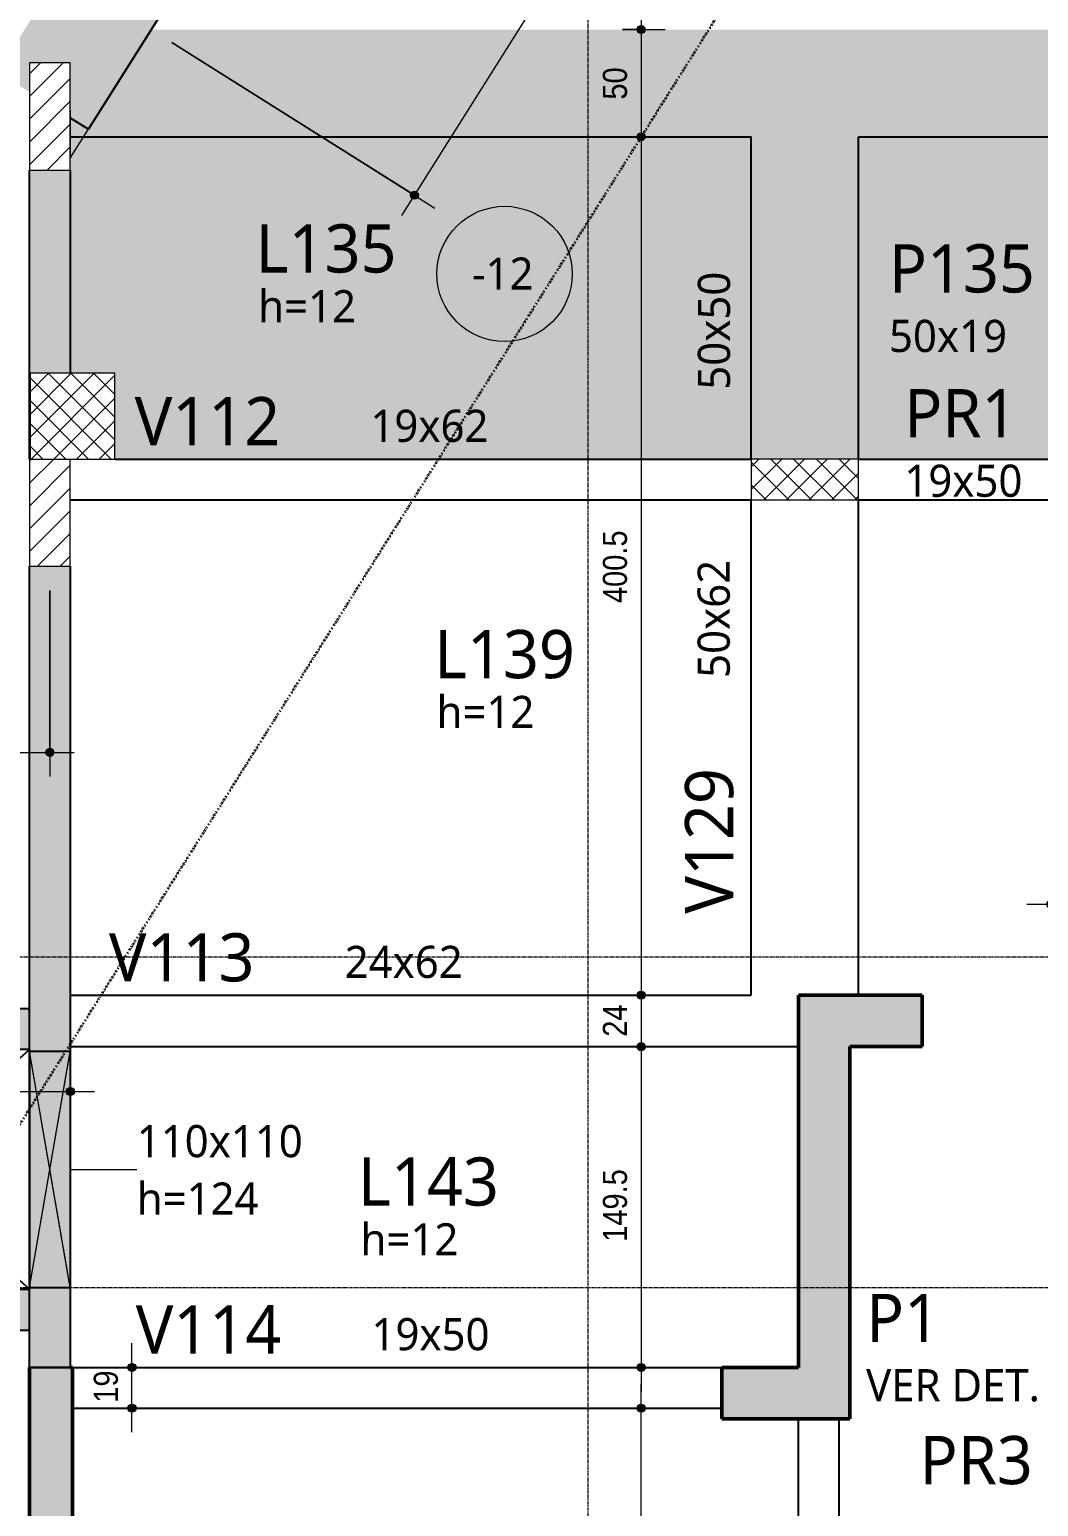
# Model space of a CAD drawing. Extents: x -2131 to 52870, y -3196 to 88043.
# Drawn here: x 42481 to 42952, y 469 to 1157 of the extents above; entities that cross this region are included whole.
import ezdxf

# ---------------------------------------------------------------- set-up
doc = ezdxf.new("R2010")
doc.units = 0
for name, pattern in [('Centro de 6 mm', [1.32, 0.6, -0.24, 0.24, -0.24]), ('Dash dot', [1.5875, 0.635, -0.47625, 0, -0.47625]), ('Traço', [0.635, 0.3175, -0.3175])]:
    doc.linetypes.add(name, pattern=pattern)
for name, color, linetype, lineweight in [('A-ANNO-DIMS', 7, 'Continuous', 9), ('A-ANNO-DIMS-75', 7, 'Continuous', 9), ('A-DETL-GENF', 7, 'Continuous', 18), ('A-DETL-THIN', 7, 'Continuous', 25), ('A-FLOR', 7, 'Continuous', 25), ('A-FLOR-IDEN', 7, 'Continuous', 9), ('A-GENM', 7, 'Continuous', 25), ('A-GENM-HDLN', 7, 'Traço', 18), ('A-GENM-IDEN', 7, 'Continuous', 9), ('G-ANNO-SYMB', 7, 'Continuous', 9), ('S-BEAM', 7, 'Continuous', 25), ('S-BEAM-HDLN', 7, 'Traço', 25), ('S-BEAM-IDEN', 7, 'Continuous', 9), ('S-COLS', 7, 'Continuous', 25), ('S-COLS-IDEN', 7, 'Continuous', 9), ('S-GRID', 7, 'Continuous', 9)]:
    doc.layers.add(name, color=color, linetype=linetype, lineweight=lineweight)
doc.layers.add('A-DETL', color=7, linetype='Continuous', lineweight=18, true_color=0x00a600)
doc.styles.add('Fira Sans_3', font='', dxfattribs={"width": 0.9, "height": 11.25})
doc.styles.add('Gadugi', font='gadugi.ttf', dxfattribs={"height": 15})
doc.styles.add('Gadugi_6', font='gadugi.ttf', dxfattribs={"height": 22.5})
doc.styles.add('Gadugi_7', font='gadugi.ttf', dxfattribs={"height": 0.2})
doc.styles.get('Fira Sans_3').set_extended_font_data('Fira Sans')
doc.dimstyles.new('PED_1_5mm_ESQ_3', dxfattribs={"dimscale": 30.48, "dimtxt": 15.344768, "dimasz": 0.492126, "dimexe": 0.369094, "dimexo": 0.369094, "dimgap": 0.073819, "dimtad": 1, "dimdec": 1, "dimrnd": 0.5, "dimdsep": 46, "dimtxsty": 'Fira Sans_3', "dimblk1": 'DOTSMALL', "dimblk2": 'DOTSMALL', "dimsah": 1, "dimcen": 0.09, "dimdle": 0.369094, "dimazin": 0, "dimtfac": 1, "dimtdec": 4, "dimtix": 1, "dimtmove": 0, "dimatfit": 3, "dimfxl": 1, "dimtvp": 1, "dimtolj": 1, "dimtzin": 0, "dimarcsym": 2})
doc.dimstyles.new('PED_1_5mm_ESQ_6', dxfattribs={"dimscale": 30.48, "dimtxt": 15.344768, "dimasz": 0.492126, "dimexe": 0.369094, "dimexo": 0.369094, "dimgap": 0.073819, "dimtad": 1, "dimdec": 1, "dimrnd": 0.5, "dimdsep": 46, "dimtxsty": 'Fira Sans_3', "dimblk1": 'DOTSMALL', "dimblk2": 'DOTSMALL', "dimsah": 1, "dimcen": 0.09, "dimdle": 0.369094, "dimazin": 0, "dimtfac": 1, "dimtdec": 4, "dimtix": 1, "dimtmove": 2, "dimatfit": 3, "dimfxl": 1, "dimtvp": 1, "dimtolj": 1, "dimtzin": 0, "dimarcsym": 2})
doc.dimstyles.new('PED_1_5mm_ESQ_7', dxfattribs={"dimscale": 30.48, "dimtxt": 15.344768, "dimasz": 0.492126, "dimexe": 0.369094, "dimexo": 0.369094, "dimgap": 0.073819, "dimtad": 1, "dimdec": 1, "dimrnd": 0.5, "dimdsep": 46, "dimtxsty": 'Fira Sans_3', "dimblk1": 'DOTSMALL', "dimblk2": 'DOTSMALL', "dimsah": 1, "dimcen": 0.09, "dimdle": 0.369094, "dimazin": 0, "dimtfac": 1, "dimtdec": 4, "dimtix": 1, "dimtmove": 0, "dimatfit": 3, "dimfxl": 1, "dimtvp": 1, "dimtolj": 1, "dimtzin": 0, "dimarcsym": 2})
pattern_1 = [(45, (44240.043, 0), (-5.3033, 5.3033), []), (135, (44240.043, 0), (-5.3033, -5.3033), [])]
pattern_2 = [(45, (44240.043, 0), (-5.3033, 5.3033), [])]

# ---------------------------------------------------------------- blocks, each defined once
blk = doc.blocks.new('PED_FURO_RETANGULAR_R04_2020 - 110x110x124-3828964-PL C 001 - FORMA DO TÉRREO')
at = {"layer": 'A-GENM-HDLN'}
for p, q in [((-55, -9.5), (-55, 9.5)), ((-54.97, 9.5), (54.97, -9.5)), ((-54.97, -9.5), (54.97, 9.5)), ((55, 9.5), (55, -9.5))]:
    blk.add_line(p, q, dxfattribs=at)
blk = doc.blocks.new('PED_TAG_PILAR_R04 - PILAR VER DET_-2523782-PL C 001 - FORMA DO TÉRREO')
at = {"layer": 'S-COLS-IDEN', "insert": (0.1149, -0.6328), "char_height": 0.2, "width": 1.370886, "attachment_point": 1, "style": 'Gadugi_7'}
blk.add_mtext('VER DET.', dxfattribs=at)
blk = doc.blocks.new('PED_TAG_LAJE_R03 - TÍTULO_ESPESSURA_REBAIXO _LADO_-2582900-PL C 001 - FORMA DO TÉRREO')
at = {"layer": 'A-FLOR-IDEN'}
blk.add_circle((1.0729, 0), 0.4205, dxfattribs=at)
blk = doc.blocks.new('DIMBLOCK176-PL C 001 - FORMA DO TÉRREO')
at = {"layer": 'A-ANNO-DIMS-75', "transparency": 16777216}
h = blk.add_hatch(color=256, dxfattribs=at)
edge = h.paths.add_edge_path(flags=0)
edge.add_arc((42528.93, 533.55), 1.88, 0, 360)
h = blk.add_hatch(color=256, dxfattribs=at)
edge = h.paths.add_edge_path(flags=0)
edge.add_arc((42528.93, 514.55), 1.88, 0, 360)
for p, q in [((42528.93, 503.3), (42528.93, 544.8)), ((42537.53, 533.55), (42517.68, 533.55)), ((42528.93, 533.55), (42537.53, 533.55)), ((42537.53, 514.55), (42517.68, 514.55)), ((42528.93, 514.55), (42537.53, 514.55))]:
    blk.add_line(p, q, dxfattribs=at)
for centre in [(42528.93, 533.55), (42528.93, 514.55)]:
    blk.add_circle(centre, 1.88, dxfattribs=at)
at = {"layer": 'A-ANNO-DIMS-75', "color": 0, "transparency": 16777216, "insert": (42511.11, 517.07), "char_height": 11.25, "width": 16.7612, "attachment_point": 1, "rotation": 90, "line_spacing_factor": 1.049215, "style": 'Fira Sans_3'}
blk.add_mtext('19', dxfattribs=at)
blk = doc.blocks.new('_DotSmall')
at = {"color": 0, "linetype": 'ByBlock', "const_width": 0.5}
blk.add_lwpolyline([(-0.0625, 0, 1), (0.0625, 0, 1)], format="xyb", close=True, dxfattribs=at)
blk = doc.blocks.new('DIMBLOCK339-PL C 001 - FORMA DO TÉRREO')
at = {"layer": 'A-ANNO-DIMS-75', "transparency": 16777216}
h = blk.add_hatch(color=256, dxfattribs=at)
edge = h.paths.add_edge_path(flags=0)
edge.add_arc((43055.57, 1707.62), 1.87, 0, 360)
h = blk.add_hatch(color=256, dxfattribs=at)
edge = h.paths.add_edge_path(flags=0)
edge.add_arc((42660.65, 1080.14), 1.87, 0, 360)
for p, q in [((42942.37, 1778.86), (43065.09, 1701.62)), ((43055.57, 1707.62), (42942.37, 1778.86)), ((43055.57, 1707.62), (42654.66, 1070.62)), ((42547.45, 1151.39), (42670.18, 1074.15)), ((42660.65, 1080.14), (42547.45, 1151.39))]:
    blk.add_line(p, q, dxfattribs=at)
for centre in [(43055.57, 1707.62), (42660.65, 1080.14)]:
    blk.add_circle(centre, 1.87, dxfattribs=at)
at = {"layer": 'A-ANNO-DIMS-75', "color": 0, "transparency": 16777216, "insert": (42834.69, 1390.14), "char_height": 11.25, "width": 37.5357, "attachment_point": 1, "rotation": 57.81471, "line_spacing_factor": 1.049215, "style": 'Fira Sans_3'}
blk.add_mtext('741.5', dxfattribs=at)
blk = doc.blocks.new('DIMBLOCK387-PL C 001 - FORMA DO TÉRREO')
at = {"layer": 'A-ANNO-DIMS-75', "transparency": 16777216}
h = blk.add_hatch(color=256, dxfattribs=at)
edge = h.paths.add_edge_path(flags=0)
edge.add_arc((42957.43, 749.52), 1.88, 0, 360)
h = blk.add_hatch(color=256, dxfattribs=at)
edge = h.paths.add_edge_path(flags=0)
edge.add_arc((42976.43, 749.52), 1.88, 0, 360)
for p, q in [((42957.43, 740.92), (42957.43, 760.77)), ((42976.43, 740.92), (42976.43, 760.77)), ((42946.18, 749.52), (42976.43, 749.52)), ((42957.43, 749.52), (42957.43, 740.92)), ((42976.43, 749.52), (42976.43, 740.92))]:
    blk.add_line(p, q, dxfattribs=at)
for centre in [(42957.43, 749.52), (42976.43, 749.52)]:
    blk.add_circle(centre, 1.88, dxfattribs=at)
at = {"layer": 'A-ANNO-DIMS-75', "color": 0, "transparency": 16777216, "insert": (42959.94, 767.35), "char_height": 11.25, "width": 16.7612, "attachment_point": 1, "line_spacing_factor": 1.049215, "style": 'Fira Sans_3'}
blk.add_mtext('19', dxfattribs=at)
blk = doc.blocks.new('DIMBLOCK390-PL C 001 - FORMA DO TÉRREO')
at = {"layer": 'A-ANNO-DIMS-75', "transparency": 16777216}
h = blk.add_hatch(color=256, dxfattribs=at)
edge = h.paths.add_edge_path(flags=0)
edge.add_arc((42766.33, 1157.38), 1.88, 0, 360)
h = blk.add_hatch(color=256, dxfattribs=at)
edge = h.paths.add_edge_path(flags=0)
edge.add_arc((42766.33, 1107.38), 1.88, 0, 360)
for p, q in [((42766.33, 1168.63), (42766.33, 1107.38)), ((42757.73, 1157.38), (42777.58, 1157.38)), ((42766.33, 1157.38), (42757.73, 1157.38)), ((42757.73, 1107.38), (42777.58, 1107.38)), ((42766.33, 1107.38), (42757.73, 1107.38))]:
    blk.add_line(p, q, dxfattribs=at)
for centre in [(42766.33, 1157.38), (42766.33, 1107.38)]:
    blk.add_circle(centre, 1.88, dxfattribs=at)
at = {"layer": 'A-ANNO-DIMS-75', "color": 0, "transparency": 16777216, "insert": (42748.5, 1124.71), "char_height": 11.25, "width": 18.4137, "attachment_point": 1, "rotation": 90, "line_spacing_factor": 1.049215, "style": 'Fira Sans_3'}
blk.add_mtext('50', dxfattribs=at)
blk = doc.blocks.new('DIMBLOCK391-PL C 001 - FORMA DO TÉRREO')
at = {"layer": 'A-ANNO-DIMS-75', "transparency": 16777216}
h = blk.add_hatch(color=256, dxfattribs=at)
edge = h.paths.add_edge_path(flags=0)
edge.add_arc((42766.33, 1107.38), 1.88, 0, 360)
h = blk.add_hatch(color=256, dxfattribs=at)
edge = h.paths.add_edge_path(flags=0)
edge.add_arc((42766.33, 707.12), 1.88, 0, 360)
for p, q in [((42757.73, 1107.38), (42777.58, 1107.38)), ((42766.33, 1107.38), (42757.73, 1107.38)), ((42766.33, 1107.38), (42766.33, 707.12)), ((42757.73, 707.12), (42777.58, 707.12)), ((42766.33, 707.12), (42757.73, 707.12))]:
    blk.add_line(p, q, dxfattribs=at)
for centre in [(42766.33, 1107.38), (42766.33, 707.12)]:
    blk.add_circle(centre, 1.88, dxfattribs=at)
at = {"layer": 'A-ANNO-DIMS-75', "color": 0, "transparency": 16777216, "insert": (42748.5, 889.94), "char_height": 11.25, "width": 41.5489, "attachment_point": 1, "rotation": 90, "line_spacing_factor": 1.049215, "style": 'Fira Sans_3'}
blk.add_mtext('400.5', dxfattribs=at)
blk = doc.blocks.new('DIMBLOCK392-PL C 001 - FORMA DO TÉRREO')
at = {"layer": 'A-ANNO-DIMS-75', "transparency": 16777216}
h = blk.add_hatch(color=256, dxfattribs=at)
edge = h.paths.add_edge_path(flags=0)
edge.add_arc((42766.33, 707.12), 1.88, 0, 360)
h = blk.add_hatch(color=256, dxfattribs=at)
edge = h.paths.add_edge_path(flags=0)
edge.add_arc((42766.33, 683.12), 1.88, 0, 360)
for p, q in [((42757.73, 707.12), (42777.58, 707.12)), ((42766.33, 707.12), (42757.73, 707.12)), ((42766.33, 707.12), (42766.33, 683.12)), ((42757.73, 683.12), (42777.58, 683.12)), ((42766.33, 683.12), (42757.73, 683.12))]:
    blk.add_line(p, q, dxfattribs=at)
for centre in [(42766.33, 707.12), (42766.33, 683.12)]:
    blk.add_circle(centre, 1.88, dxfattribs=at)
at = {"layer": 'A-ANNO-DIMS-75', "color": 0, "transparency": 16777216, "insert": (42748.5, 687.74), "char_height": 11.25, "width": 17.7055, "attachment_point": 1, "rotation": 90, "line_spacing_factor": 1.049215, "style": 'Fira Sans_3'}
blk.add_mtext('24', dxfattribs=at)
blk = doc.blocks.new('DIMBLOCK393-PL C 001 - FORMA DO TÉRREO')
at = {"layer": 'A-ANNO-DIMS-75', "transparency": 16777216}
h = blk.add_hatch(color=256, dxfattribs=at)
edge = h.paths.add_edge_path(flags=0)
edge.add_arc((42766.33, 683.12), 1.88, 0, 360)
h = blk.add_hatch(color=256, dxfattribs=at)
edge = h.paths.add_edge_path(flags=0)
edge.add_arc((42766.33, 533.55), 1.88, 0, 360)
for p, q in [((42757.73, 683.12), (42777.58, 683.12)), ((42766.33, 683.12), (42757.73, 683.12)), ((42766.33, 683.12), (42766.33, 522.3)), ((42757.73, 533.55), (42777.58, 533.55)), ((42766.33, 533.55), (42757.73, 533.55))]:
    blk.add_line(p, q, dxfattribs=at)
for centre in [(42766.33, 683.12), (42766.33, 533.55)]:
    blk.add_circle(centre, 1.88, dxfattribs=at)
at = {"layer": 'A-ANNO-DIMS-75', "color": 0, "transparency": 16777216, "insert": (42748.5, 592.1), "char_height": 11.25, "width": 38.9521, "attachment_point": 1, "rotation": 90, "line_spacing_factor": 1.049215, "style": 'Fira Sans_3'}
blk.add_mtext('149.5', dxfattribs=at)
blk = doc.blocks.new('DIMBLOCK423-PL C 001 - FORMA DO TÉRREO')
at = {"layer": 'A-ANNO-DIMS-75', "transparency": 16777216}
h = blk.add_hatch(color=256, dxfattribs=at)
edge = h.paths.add_edge_path(flags=0)
edge.add_arc((42766.33, 514.55), 1.88, 0, 360)
h = blk.add_hatch(color=256, dxfattribs=at)
edge = h.paths.add_edge_path(flags=0)
edge.add_arc((42766.33, -116.45), 1.88, 0, 360)
for p, q in [((42766.33, -116.45), (42766.33, 525.8)), ((42774.93, 514.55), (42755.08, 514.55)), ((42766.33, 514.55), (42774.93, 514.55)), ((42774.93, -116.45), (42755.08, -116.45)), ((42766.33, -116.45), (42774.93, -116.45))]:
    blk.add_line(p, q, dxfattribs=at)
for centre in [(42766.33, 514.55), (42766.33, -116.45)]:
    blk.add_circle(centre, 1.88, dxfattribs=at)
at = {"layer": 'A-ANNO-DIMS-75', "color": 0, "transparency": 16777216, "insert": (42748.5, 188.43), "char_height": 11.25, "width": 25.4959, "attachment_point": 1, "rotation": 90, "line_spacing_factor": 1.049215, "style": 'Fira Sans_3'}
blk.add_mtext('631', dxfattribs=at)
blk = doc.blocks.new('DIMBLOCK557-PL C 001 - FORMA DO TÉRREO')
at = {"layer": 'A-ANNO-DIMS-75', "transparency": 16777216}
h = blk.add_hatch(color=256, dxfattribs=at)
edge = h.paths.add_edge_path(flags=0)
edge.add_arc((42356.32, 662.21), 1.87, 0, 360)
h = blk.add_hatch(color=256, dxfattribs=at)
edge = h.paths.add_edge_path(flags=0)
edge.add_arc((42500.18, 662.21), 1.88, 0, 360)
for p, q in [((42356.32, 653.62), (42356.32, 673.46)), ((42500.18, 653.62), (42500.18, 673.46)), ((42356.32, 662.21), (42511.43, 662.21)), ((42356.32, 662.21), (42356.32, 653.62)), ((42500.18, 662.21), (42500.18, 653.62))]:
    blk.add_line(p, q, dxfattribs=at)
for centre, radius in [((42356.32, 662.21), 1.87), ((42500.18, 662.21), 1.88)]:
    blk.add_circle(centre, radius, dxfattribs=at)
at = {"layer": 'A-ANNO-DIMS-75', "color": 0, "transparency": 16777216, "insert": (42417.43, 680.04), "char_height": 11.25, "width": 25.9681, "attachment_point": 1, "rotation": 0, "line_spacing_factor": 1.049215, "style": 'Fira Sans_3'}
blk.add_mtext('144', dxfattribs=at)
blk = doc.blocks.new('DIMBLOCK579-PL C 001 - FORMA DO TÉRREO')
at = {"layer": 'A-ANNO-DIMS-75', "transparency": 16777216}
h = blk.add_hatch(color=256, dxfattribs=at)
edge = h.paths.add_edge_path(flags=0)
edge.add_arc((42268.24, 820.35), 1.88, 0, 360)
h = blk.add_hatch(color=256, dxfattribs=at)
edge = h.paths.add_edge_path(flags=0)
edge.add_arc((42490.68, 820.35), 1.88, 0, 360)
for p, q in [((42490.68, 895.87), (42490.68, 809.1)), ((42490.68, 820.35), (42490.68, 895.87)), ((42268.24, 893.91), (42268.24, 809.1)), ((42268.24, 820.35), (42268.24, 893.91)), ((42256.99, 820.35), (42501.93, 820.35))]:
    blk.add_line(p, q, dxfattribs=at)
for centre in [(42268.24, 820.35), (42490.68, 820.35)]:
    blk.add_circle(centre, 1.88, dxfattribs=at)
at = {"layer": 'A-ANNO-DIMS-75', "color": 0, "transparency": 16777216, "insert": (42296.32, 838.18), "char_height": 11.25, "width": 38.48, "attachment_point": 1, "line_spacing_factor": 1.049215, "style": 'Fira Sans_3'}
blk.add_mtext('222.5', dxfattribs=at)

msp = doc.modelspace()

# ---------------------------------------------------------------- hatches: boundary and pattern name
at = {"layer": 'A-DETL-GENF', "true_color": 0x808080}
h = msp.add_hatch(dxfattribs=at)
h.set_pattern_fill('FP_5', color=8, style=0, pattern_type=2)
h.set_pattern_definition(pattern_2)
h.paths.add_polyline_path([(42496.704, 1091.884), (42500.178, 1091.884), (42500.177, 1141.884), (42481.178, 1141.884), (42481.178, 1091.884)], flags=0)
at = {"layer": 'A-DETL-GENF', "true_color": 0xd9d9d9}
msp.add_hatch(color=254, dxfattribs=at).paths.add_polyline_path([(42500.177, 1097.403), (42500.178, 1097.404), (42500.177, 1107.384)], flags=0)
at = {"layer": 'A-DETL-GENF', "true_color": 0x0000ff}
h = msp.add_hatch(dxfattribs=at)
h.set_pattern_fill('FP_9', color=5, style=0, pattern_type=2)
h.set_pattern_definition(pattern_1)
h.paths.add_polyline_path([(42481.427, 957.119), (42520.927, 957.119), (42520.927, 997.119), (42481.427, 997.119), (42481.427, 958.885)], flags=0)
at = {"layer": 'A-DETL-GENF', "true_color": 0x808080}
h = msp.add_hatch(dxfattribs=at)
h.set_pattern_fill('FP_5', color=8, style=0, pattern_type=2)
h.set_pattern_definition(pattern_2)
h.paths.add_polyline_path([(42500.178, 907.119), (42500.178, 907.119), (42500.177, 938.119)], flags=0)
h.paths.add_polyline_path([(42500.178, 907.119), (42500.177, 957.119), (42481.178, 957.119), (42481.178, 907.119)], flags=0)
at = {"layer": 'A-DETL-GENF', "true_color": 0x0000ff}
h = msp.add_hatch(dxfattribs=at)
h.set_pattern_fill('FP_9', color=5, style=0, pattern_type=2)
h.set_pattern_definition(pattern_1)
h.paths.add_polyline_path([(42817.678, 938.119), (42867.678, 938.119), (42867.678, 957.119), (42817.678, 957.119)], flags=0)
at = {"layer": 'A-FLOR', "true_color": 0xd9d9d9}
for points in [[(42520.927, 957.119), (42817.678, 957.119), (42817.678, 1107.384), (42500.178, 1107.384), (42500.178, 997.119), (42520.927, 997.119)], [(43491.15, 957.119), (43630.944, 957.119), (43630.944, 1107.384), (42867.678, 1107.384), (42867.678, 957.119), (42957.428, 957.119), (42957.428, 988.119), (43382.678, 988.119), (43382.678, 957.119), (43387.678, 957.119)]]:
    msp.add_hatch(color=254, dxfattribs=at).paths.add_polyline_path(points, flags=0)
at = {"layer": 'S-BEAM', "true_color": 0xd9d9d9}
for points in [[(42508.688, 1110.924), (42932.799, 1784.885), (42911.687, 1798.173), (42911.64, 1798.098), (42890.478, 1811.412), (42466.371, 1137.557), (42481.177, 1128.239), (42481.178, 1141.884), (42500.178, 1141.881), (42500.178, 1116.28), (42504.731, 1113.415)], [(42817.678, 957.119), (42867.678, 957.119), (42867.678, 1107.384), (42817.678, 1107.384), (42817.678, 988.119)]]:
    msp.add_hatch(color=254, dxfattribs=at).paths.add_polyline_path(points, flags=0)
h = msp.add_hatch(color=254, dxfattribs=at)
h.paths.add_polyline_path([(43929.954, 1107.384), (43969.678, 1107.384), (43969.678, 1157.384), (42537.928, 1157.384), (42508.688, 1110.924), (42500.178, 1116.28), (42500.178, 1107.384), (43789.479, 1107.384)], flags=0)
h.paths.add_polyline_path([(43026.002, 1108.278), (42983.685, 1134.947), (42993.806, 1150.991), (43036.106, 1124.333), (43026.008, 1108.289)], flags=0)
h.paths.add_polyline_path([(43680.944, 1122.884), (43630.944, 1122.884), (43630.944, 1141.884), (43680.944, 1141.884)], flags=0)
at = {"layer": 'S-BEAM', "true_color": 0xff00ff}
h = msp.add_hatch(color=6, dxfattribs=at)
h.paths.add_polyline_path([(42481.183, 533.551), (42500.178, 533.551), (42500.178, 907.119), (42481.178, 907.119), (42481.178, 533.551)], flags=0)
h.paths.add_polyline_path([(42481.178, 957.119), (42481.427, 957.119), (42481.427, 997.119), (42500.178, 997.119), (42500.177, 1091.884), (42481.178, 1091.884), (42481.178, 1062.371)], flags=0)
for points in [[(42481.178, 681.73), (42481.178, 700.73), (42337.323, 700.73), (42337.323, 681.73), (42356.323, 681.73)], [(42481.178, 550.992), (42481.178, 569.992), (42356.323, 569.992), (42356.323, 550.992)]]:
    msp.add_hatch(color=6, dxfattribs=at).paths.add_polyline_path(points, flags=0)
at = {"layer": 'S-COLS', "true_color": 0x808080}
for points in [[(42481.177, 907.119), (42481.178, 907.119), (42481.177, 925.663)], [(42863.678, 509.619), (42863.678, 683.119), (42897.428, 683.124), (42897.428, 707.119), (42839.678, 707.119), (42839.678, 533.551), (42803.928, 533.551), (42803.928, 509.619), (42858.678, 509.619)], [(42501.183, -28.981), (42501.183, 533.551), (42481.183, 533.551), (42481.183, -23.981), (42486.183, -26.481), (42481.183, -28.981), (42486.183, -28.981)]]:
    msp.add_hatch(color=8, dxfattribs=at).paths.add_polyline_path(points, flags=0)

# ---------------------------------------------------------------- linework, layer by layer
at = {"layer": 'A-DETL', "color": 7}
for p, q in [((42500.178, 1141.884), (42481.178, 1141.884)), ((42481.178, 1141.884), (42481.178, 1091.884)), ((42500.178, 1091.884), (42500.178, 1141.884)), ((42500.177, 1119.582), (42500.177, 1097.403)), ((42500.177, 1097.403), (42514.137, 1119.582)), ((42481.178, 1091.884), (42500.178, 1091.884)), ((42520.927, 997.119), (42481.427, 997.119)), ((42481.427, 997.119), (42481.427, 957.119)), ((42520.927, 957.119), (42520.927, 997.119)), ((42481.427, 957.119), (42481.178, 957.119)), ((42481.178, 957.119), (42481.178, 907.119)), ((42481.427, 957.119), (42520.927, 957.119)), ((42500.178, 907.119), (42500.178, 957.119)), ((42867.678, 957.119), (42817.678, 957.119)), ((42817.678, 957.119), (42817.678, 938.119)), ((42867.678, 938.119), (42867.678, 957.119)), ((42817.678, 938.119), (42867.678, 938.119)), ((42481.178, 907.119), (42500.178, 907.119)), ((42481.178, 570.861), (42500.178, 680.861)), ((42500.178, 570.861), (42481.178, 680.861))]:
    msp.add_line(p, q, dxfattribs=at)
at = {"layer": 'A-DETL', "color": 7, "lineweight": 9}
for p, q in [((42481.178, 590.861), (42481.178, 660.861)), ((42500.178, 660.861), (42500.178, 590.861)), ((42481.178, 590.861), (42481.178, 299.051))]:
    msp.add_line(p, q, dxfattribs=at)
at = {"layer": 'A-DETL-THIN'}
for p, q in [((42356.323, 681.73), (42481.178, 569.992)), ((42356.323, 569.992), (42481.178, 681.73)), ((42481.178, 681.73), (42481.178, 569.992)), ((42501.183, 514.551), (42501.183, 299.051))]:
    msp.add_line(p, q, dxfattribs=at)
at = {"layer": 'A-GENM-IDEN'}
msp.add_line((42500.178, 625.861), (42531.177, 625.861), dxfattribs=at)
at = {"layer": 'G-ANNO-SYMB', "linetype": 'Centro de 6 mm'}
for p, q in [((42741.708, -947.416), (42741.708, 1219.116)), ((46168.509, 724.8), (42055.753, 724.8)), ((42284.003, 570.866), (43539.354, 570.866))]:
    msp.add_line(p, q, dxfattribs=at)
at = {"layer": 'S-BEAM'}
for p, q in [((42508.688, 1110.924), (42932.844, 1784.857)), ((42500.178, 1116.28), (42508.688, 1110.924)), ((42500.178, 1107.384), (42817.678, 1107.384)), ((42817.678, 957.119), (42817.678, 1107.384)), ((42867.678, 1107.384), (43630.944, 1107.384)), ((42867.678, 957.119), (42867.678, 1107.384)), ((42481.178, 957.119), (42481.178, 1091.884)), ((42500.178, 1091.884), (42500.178, 997.119)), ((42520.927, 957.119), (42817.678, 957.119)), ((42867.678, 957.119), (42957.428, 957.119)), ((42500.178, 938.119), (42817.678, 938.119)), ((42817.678, 707.119), (42817.678, 938.119)), ((42867.678, 707.119), (42867.678, 938.119)), ((42867.678, 938.119), (42957.428, 938.119)), ((42481.178, 533.551), (42481.178, 907.119)), ((42500.178, 907.119), (42500.178, 533.551)), ((42500.178, 707.119), (42817.678, 707.119)), ((42481.178, 700.73), (42337.323, 700.73)), ((42500.178, 683.119), (42839.678, 683.119)), ((42481.178, 681.73), (42356.323, 681.73)), ((42356.323, 569.992), (42481.178, 569.992)), ((42356.323, 550.992), (42481.178, 550.992)), ((42500.178, 533.551), (42481.178, 533.551)), ((42501.183, 533.551), (42803.928, 533.551)), ((42501.183, 514.551), (42803.928, 514.551)), ((42839.678, 132.119), (42839.678, 509.619)), ((42858.678, 132.119), (42858.678, 509.619))]:
    msp.add_line(p, q, dxfattribs=at)
at = {"layer": 'S-BEAM-HDLN', "linetype": 'Continuous'}
for p, q in [((42500.178, 680.861), (42481.178, 680.861)), ((42481.178, 570.861), (42500.178, 570.861))]:
    msp.add_line(p, q, dxfattribs=at)
at = {"layer": 'S-COLS', "lineweight": 50}
for p, q in [((42839.678, 533.551), (42839.678, 707.119)), ((42839.678, 707.119), (42897.428, 707.119)), ((42897.428, 707.119), (42897.428, 683.119)), ((42897.428, 683.119), (42863.678, 683.119)), ((42863.678, 683.119), (42863.678, 509.619)), ((42481.183, -23.981), (42481.183, 533.551)), ((42500.178, 533.551), (42501.183, 533.551)), ((42501.183, 533.551), (42501.183, -28.981)), ((42803.928, 509.619), (42803.928, 533.551)), ((42803.928, 533.551), (42839.678, 533.551)), ((42863.678, 509.619), (42803.928, 509.619))]:
    msp.add_line(p, q, dxfattribs=at)
at = {"layer": 'S-COLS'}
msp.add_line((42481.183, 533.551), (42500.178, 533.551), dxfattribs=at)
at = {"layer": 'S-GRID', "color": 32, "linetype": 'Dash dot', "lineweight": 35, "true_color": 0xe46c0a}
msp.add_line((43811.517, 2767.939), (42064.485, -7.881), dxfattribs=at)

# ---------------------------------------------------------------- block references
at = {"layer": 'A-FLOR-IDEN', "xscale": 74.99999999999996, "yscale": 74.99999999999996, "zscale": 74.99999999999996}
msp.add_blockref('PED_TAG_LAJE_R03 - TÍTULO_ESPESSURA_REBAIXO _LADO_-2582900-PL C 001 - FORMA DO TÉRREO', (42622.213, 1043.424), dxfattribs=at)
at = {"layer": 'A-GENM', "linetype": 'Traço', "lineweight": 18, "rotation": 90}
msp.add_blockref('PED_FURO_RETANGULAR_R04_2020 - 110x110x124-3828964-PL C 001 - FORMA DO TÉRREO', (42490.678, 625.861), dxfattribs=at)
at = {"layer": 'S-COLS-IDEN', "xscale": 74.99999999999996, "yscale": 74.99999999999996, "zscale": 74.99999999999996}
msp.add_blockref('PED_TAG_PILAR_R04 - PILAR VER DET_-2523782-PL C 001 - FORMA DO TÉRREO', (42862.62, 580.209), dxfattribs=at)

# ---------------------------------------------------------------- texts
at = {"layer": 'A-FLOR-IDEN', "attachment_point": 1}
for s, insert, char_height, width, style in [('L135', (42586.646, 1066.574), 22.5, 81.17086, 'Gadugi_6'), ('-12', (42687.507, 1051.077), 15, 37.87973, 'Gadugi'), ('h=12', (42587.818, 1035.86), 15, 59.5253, 'Gadugi'), ('L139', (42669.804, 877.413), 22.5, 81.17086, 'Gadugi_6'), ('h=12', (42670.976, 846.699), 15, 59.5253, 'Gadugi'), ('L143', (42634.361, 631.485), 22.5, 81.17086, 'Gadugi_6'), ('h=12', (42635.533, 600.771), 15, 59.5253, 'Gadugi')]:
    msp.add_mtext(s, dxfattribs=dict(at, insert=insert, char_height=char_height, width=width, style=style))
at = {"layer": 'A-GENM-IDEN', "char_height": 15, "attachment_point": 1, "style": 'Gadugi'}
for s, insert, width in [('110x110', (42531.177, 646.552), 94.99997), ('h=124', (42531.177, 619.766), 73.35441)]:
    msp.add_mtext(s, dxfattribs=dict(at, insert=insert, width=width))
at = {"layer": 'S-BEAM-IDEN', "attachment_point": 1, "rotation": 90}
for s, insert, char_height, width, style in [('50x50', (42792.798, 989.438), 15, 67.34175, 'Gadugi'), ('50x62', (42792.673, 855.061), 15, 67.34175, 'Gadugi'), ('V129', (42786.77, 745.114), 22.5, 87.18352, 'Gadugi_6')]:
    msp.add_mtext(s, dxfattribs=dict(at, insert=insert, char_height=char_height, width=width, style=style))
at = {"layer": 'S-BEAM-IDEN', "attachment_point": 1}
for s, insert, char_height, width, style in [('V112', (42530.172, 986.028), 22.5, 87.18352, 'Gadugi_6'), ('19x62', (42640.119, 980.125), 15, 67.34175, 'Gadugi'), ('V113', (42518.173, 736.028), 22.5, 87.18352, 'Gadugi_6'), ('24x62', (42628.12, 730.125), 15, 67.34175, 'Gadugi'), ('V114', (42530.678, 562.459), 22.5, 87.18352, 'Gadugi_6'), ('19x50', (42640.624, 556.556), 15, 67.34175, 'Gadugi')]:
    msp.add_mtext(s, dxfattribs=dict(at, insert=insert, char_height=char_height, width=width, style=style))
at = {"layer": 'S-COLS-IDEN', "attachment_point": 1}
for s, insert, char_height, width, style in [('P135', (42881.918, 1057.262), 22.5, 84.77845, 'Gadugi_6'), ('50x19', (42881.918, 1022.027), 15, 67.34175, 'Gadugi'), ('PR1', (42889.081, 989.737), 22.5, 65.53795, 'Gadugi_6'), ('19x50', (42889.081, 954.502), 15, 67.34175, 'Gadugi'), ('P1', (42871.236, 567.853), 22.5, 42.68986, 'Gadugi_6'), ('PR3', (42896.243, 501.586), 22.5, 65.53795, 'Gadugi_6')]:
    msp.add_mtext(s, dxfattribs=dict(at, insert=insert, char_height=char_height, width=width, style=style))

# ---------------------------------------------------------------- dimensions: what is measured, and where the dimension line sits
at = {"layer": 'A-ANNO-DIMS'}
for base, p1, p2, angle, dimstyle, override, picture, middle in [((42660.654, 1080.144), (42932.844, 1784.857), (42537.928, 1157.384), 57.814712, 'PED_1_5mm_ESQ_3', {"dimpost": '<>', "dimfxl": 741.404384}, 'DIMBLOCK339-PL C 001 - FORMA DO TÉRREO', (42851.364, 1398.127)), ((42766.332, 1107.384), (42768.984, 1157.384), (42768.984, 1107.384), 90, 'PED_1_5mm_ESQ_3', {"dimpost": '<>', "dimfxl": 50}, 'DIMBLOCK390-PL C 001 - FORMA DO TÉRREO', (42758.359, 1132.384)), ((42766.332, 707.119), (42768.984, 1107.384), (42768.984, 707.119), 90, 'PED_1_5mm_ESQ_3', {"dimpost": '<>', "dimfxl": 400.265009}, 'DIMBLOCK391-PL C 001 - FORMA DO TÉRREO', (42758.359, 907.252)), ((42766.332, 683.119), (42768.984, 707.119), (42768.984, 683.119), 90, 'PED_1_5mm_ESQ_3', {"dimpost": '<>', "dimfxl": 24}, 'DIMBLOCK392-PL C 001 - FORMA DO TÉRREO', (42758.457, 695.119)), ((42766.332, 533.551), (42768.984, 683.119), (42768.984, 533.551), 90, 'PED_1_5mm_ESQ_3', {"dimpost": '<>', "dimfxl": 149.568661}, 'DIMBLOCK393-PL C 001 - FORMA DO TÉRREO', (42758.278, 608.335)), ((42500.178, 662.214), (42356.323, 664.866), (42500.178, 664.866), 0.000001, 'PED_1_5mm_ESQ_7', {"dimpost": '<>', "dimfxl": 143.855212}, 'DIMBLOCK557-PL C 001 - FORMA DO TÉRREO', (42428.251, 670.089)), ((42528.934, 533.551), (42526.283, 514.551), (42526.283, 533.551), 90, 'PED_1_5mm_ESQ_3', {"dimpost": '<>', "dimfxl": 19}, 'DIMBLOCK176-PL C 001 - FORMA DO TÉRREO', (42520.88, 524.051)), ((42766.332, 514.551), (42763.681, -116.449), (42763.681, 514.551), 90, 'PED_1_5mm_ESQ_3', {"dimpost": '<>', "dimfxl": 631}, 'DIMBLOCK423-PL C 001 - FORMA DO TÉRREO', (42758.359, 199.051))]:
    dim = msp.add_linear_dim(base=base, p1=p1, p2=p2, angle=angle, dimstyle=dimstyle, override=override, dxfattribs=at)
    dim.commit()
    dim.dimension.update_dxf_attribs({"geometry": picture, "text_midpoint": middle})
dim = msp.add_linear_dim(base=(42490.677, 820.354), p1=(42268.244, 905.163), p2=(42490.677, 907.119), dimstyle='PED_1_5mm_ESQ_6', override={"dimpost": '<>', "dimfxl": 222.442239}, dxfattribs=at)
dim.commit()
dim.dimension.update_dxf_attribs({"geometry": 'DIMBLOCK579-PL C 001 - FORMA DO TÉRREO', "text_midpoint": (42315.558, 830.682), "dimtype": 160})
dim = msp.add_linear_dim(base=(42976.428, 749.523), p1=(42957.428, 752.174), p2=(42976.428, 752.174), dimstyle='PED_1_5mm_ESQ_3', override={"dimpost": '<>', "dimfxl": 19}, dxfattribs=at)
dim.commit()
dim.dimension.update_dxf_attribs({"geometry": 'DIMBLOCK387-PL C 001 - FORMA DO TÉRREO', "text_midpoint": (42966.928, 757.577)})

doc.saveas('drawing.dxf')
